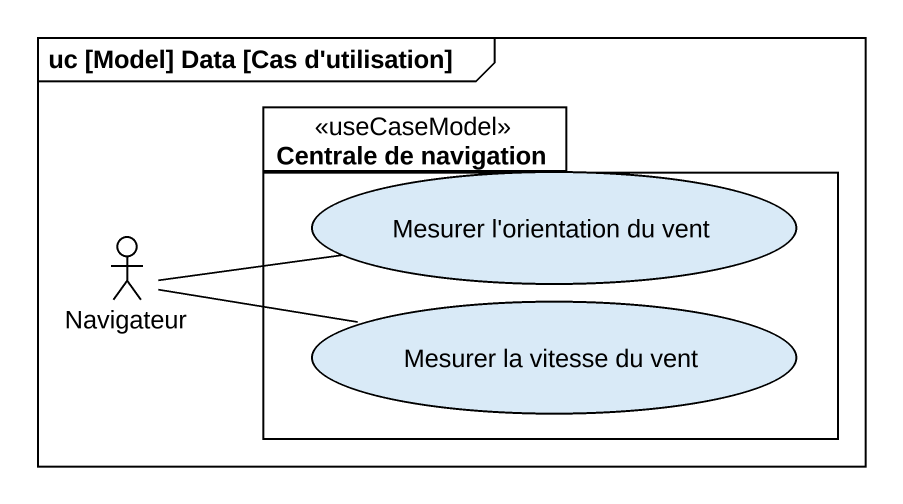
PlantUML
@startuml
mainframe uc [Model] Data [Cas d'utilisation]
package "Centrale de navigation" as Centrale_de_navigation <<useCaseModel>> {
  usecase "Mesurer l'orientation du vent" as Mesurer_l_orientation_du
  usecase "Mesurer la vitesse du vent" as Mesurer_la_vitesse_du_vent
}
actor Navigateur
Navigateur -right- Mesurer_l_orientation_du
Navigateur -right- Mesurer_la_vitesse_du_vent
@enduml
